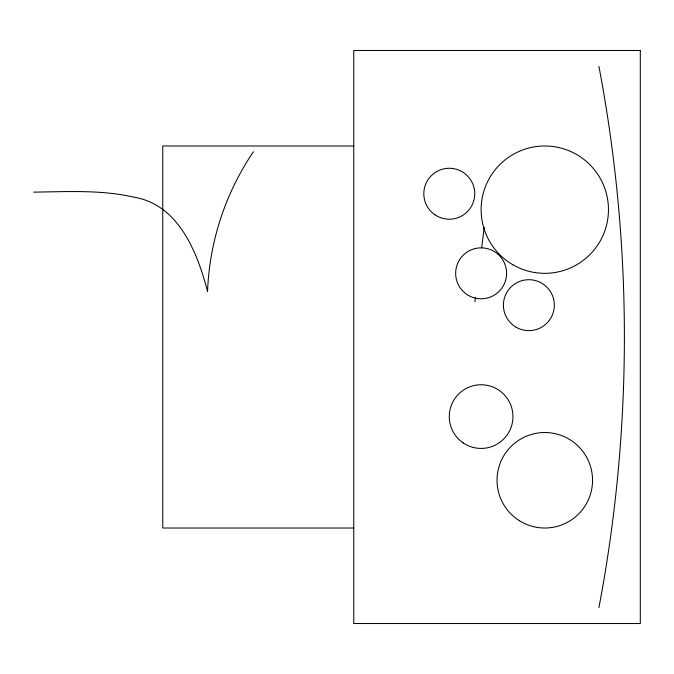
<?xml version="1.0" encoding="UTF-8"?>
<svg xmlns="http://www.w3.org/2000/svg" width="674" height="674" viewBox="0 0 674 674"><rect width="100%" height="100%" fill="white"/><g stroke="black" fill="none" stroke-linecap="round" stroke-linejoin="round"><path stroke-width="1.01" d="M474.884 301.826L475.406 297.689M481.649 247.965L484.252 227.239M33.7 192.141C67.189 191.719 101.269 189.605 134.185 197.229C178.888 204.761 197.507 252.834 207.55 291.471A267.536 267.536 0 0 1 253.407 151.751M353.774 145.98L162.754 145.98L162.754 528.02L353.774 528.02M598.916 66.389A1450.355 1450.355 0 0 1 598.916 607.611M640.3 50.474L353.774 50.474L353.774 623.526L640.3 623.526L640.3 50.474M516.141 327.219A25.469 25.469 0 0 0 554.34 305.162A25.469 25.469 0 0 0 516.141 283.105A25.469 25.469 0 0 0 516.141 327.219M512.956 264.798A63.676 63.676 0 0 0 608.462 209.656A63.676 63.676 0 0 0 512.956 154.514A63.676 63.676 0 0 0 512.956 264.798M468.379 295.381A25.469 25.469 0 0 0 506.587 273.324A25.469 25.469 0 0 0 468.379 251.267A25.469 25.469 0 0 0 468.379 295.381M519.325 520.665A47.753 47.753 0 0 0 592.505 482.121A47.753 47.753 0 0 0 522.535 438.016A47.753 47.753 0 0 0 519.325 520.665M435.008 214.829A25.469 25.469 0 0 0 474.681 195.553A25.469 25.469 0 0 0 438.151 170.825A25.469 25.469 0 0 0 435.008 214.829M463.274 442.961A31.838 31.838 0 0 0 512.872 418.866A31.838 31.838 0 0 0 467.208 387.954A31.838 31.838 0 0 0 463.274 442.961"/></g></svg>
